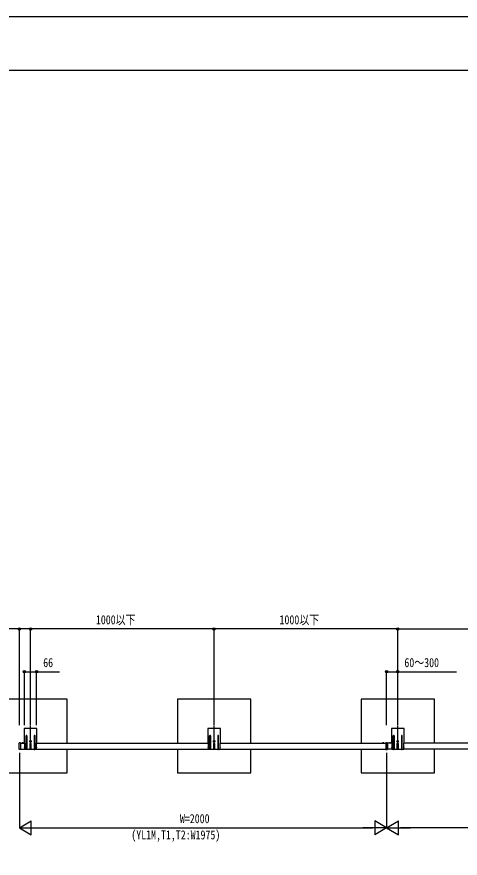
# Model space of a CAD drawing. Units: millimetres, scale not verified. Extents: x -6308 to 6308, y -4455 to 4455.
# Drawn here: x -3532 to -1118, y -128 to 4455 of the extents above; entities that cross this region are included whole.
import ezdxf
from ezdxf.enums import TextEntityAlignment as Align

# ---------------------------------------------------------------- set-up
doc = ezdxf.new("R2010")
doc.units = ezdxf.units.MM
doc.header["$LTSCALE"] = 20
for name, color, linetype in [('0-3_YKK_12', 2, 'Continuous'), ('0-4_YKK_A1', 4, 'Continuous'), ('0-5_YKK_D', 6, 'Continuous'), ('0-6_YKK_ZWAK', 7, 'Continuous')]:
    doc.layers.add(name, color=color, linetype=linetype)
doc.styles.add('ＭＳ ゴシック', font='')
doc.styles.get('ＭＳ ゴシック').set_extended_font_data('MS Gothic')

msp = doc.modelspace()

# ---------------------------------------------------------------- linework, layer by layer
at = {"layer": '0-3_YKK_12'}
for p, q in [((-3457.47, 498.1), (-3457.47, 593.1)), ((-2457.57, 498.1), (-2457.57, 593.1)), ((-1457.57, 498.1), (-1457.57, 593.1)), ((-1518.07, 503.3), (-1518.07, 460.9))]:
    msp.add_line(p, q, dxfattribs=at)
at = {"layer": '0-4_YKK_A1'}
for p, q in [((-3492.47, 576.6), (-3492.47, 500.1)), ((-3423.97, 578.1), (-3490.97, 578.1)), ((-3422.47, 500.1), (-3422.47, 576.6)), ((-2492.57, 576.6), (-2492.57, 500.1)), ((-2424.07, 578.1), (-2491.07, 578.1)), ((-2422.57, 500.1), (-2422.57, 576.6)), ((-1492.57, 576.6), (-1492.57, 500.1)), ((-1424.07, 578.1), (-1491.07, 578.1)), ((-1422.57, 500.1), (-1422.57, 576.6)), ((-3481.97, 464.6), (-3481.97, 537.6)), ((-3476.97, 537.6), (-3476.97, 464.6)), ((-3463.72, 508.1), (-3451.22, 508.1)), ((-3458.72, 507.68), (-3459.55, 507.68)), ((-3456.23, 508.51), (-3455.4, 508.51)), ((-3437.97, 537.6), (-3437.97, 464.6)), ((-3432.97, 464.6), (-3432.97, 537.6)), ((-2482.07, 464.6), (-2482.07, 537.6)), ((-2477.07, 537.6), (-2477.07, 464.6)), ((-2463.82, 508.1), (-2451.32, 508.1)), ((-2458.82, 507.68), (-2459.65, 507.68)), ((-2456.33, 508.51), (-2455.5, 508.51)), ((-2438.07, 537.6), (-2438.07, 464.6)), ((-2433.07, 464.6), (-2433.07, 537.6)), ((-1482.07, 464.6), (-1482.07, 537.6)), ((-1477.07, 537.6), (-1477.07, 464.6)), ((-1463.82, 508.1), (-1451.32, 508.1)), ((-1458.82, 507.68), (-1459.65, 507.68)), ((-1456.33, 508.51), (-1455.5, 508.51)), ((-1438.07, 537.6), (-1438.07, 464.6)), ((-1433.07, 464.6), (-1433.07, 537.6)), ((-3520.07, 465.28), (-3520.07, 498.92)), ((-3512.39, 500.33), (-3519.13, 499.92)), ((-3512.39, 463.87), (-3519.13, 464.28)), ((-3512.07, 500.03), (-3512.07, 499.35)), ((-3512.07, 499.35), (-3512.07, 464.85)), ((-3512.07, 498.1), (-3490.47, 498.1)), ((-3512.07, 466.1), (-3490.47, 466.1)), ((-3512.07, 464.85), (-3512.07, 464.17)), ((-3505.27, 498.61), (-3495.87, 498.61)), ((-3505.27, 498.1), (-3505.27, 498.61)), ((-3505.27, 498.1), (-3495.87, 498.1)), ((-3502.57, 498.1), (-3498.57, 498.1)), ((-3495.87, 498.1), (-3495.87, 498.61)), ((-3490.47, 498.1), (-3492.47, 500.1)), ((-3490.47, 498.1), (-3490.47, 494.56)), ((-3490.47, 493.64), (-3490.47, 475.56)), ((-3490.47, 474.64), (-3490.47, 464.6)), ((-3490.47, 464.6), (-3481.97, 464.6)), ((-3477.97, 463.6), (-3480.97, 463.6)), ((-3476.97, 464.6), (-3459.97, 464.6)), ((-3459.97, 464.6), (-3459.97, 496.8)), ((-3455.97, 463.6), (-3458.97, 463.6)), ((-3454.97, 496.8), (-3454.97, 464.6)), ((-3454.97, 464.6), (-3437.97, 464.6)), ((-3436.97, 463.6), (-3433.97, 463.6)), ((-3432.97, 464.6), (-3424.47, 464.6)), ((-3422.47, 500.1), (-3424.47, 498.1)), ((-3424.47, 498.1), (-2490.57, 498.1)), ((-3424.47, 494.56), (-3424.47, 498.1)), ((-3424.47, 475.56), (-3424.47, 493.64)), ((-3424.47, 464.6), (-3424.47, 474.64)), ((-3424.47, 466.1), (-2490.57, 466.1)), ((-2490.57, 498.1), (-2492.57, 500.1)), ((-2490.57, 498.1), (-2490.57, 494.56)), ((-2490.57, 493.64), (-2490.57, 475.56)), ((-2490.57, 474.64), (-2490.57, 464.6)), ((-2490.57, 464.6), (-2482.07, 464.6)), ((-2478.07, 463.6), (-2481.07, 463.6)), ((-2477.07, 464.6), (-2460.07, 464.6)), ((-2460.07, 464.6), (-2460.07, 496.8)), ((-2456.07, 463.6), (-2459.07, 463.6)), ((-2455.07, 496.8), (-2455.07, 464.6)), ((-2455.07, 464.6), (-2438.07, 464.6)), ((-2437.07, 463.6), (-2434.07, 463.6)), ((-2433.07, 464.6), (-2424.57, 464.6)), ((-2422.57, 500.1), (-2424.57, 498.1)), ((-2424.57, 498.1), (-1522.57, 498.1)), ((-2424.57, 494.56), (-2424.57, 498.1)), ((-2424.57, 475.56), (-2424.57, 493.64)), ((-2424.57, 464.6), (-2424.57, 474.64)), ((-2424.57, 466.1), (-1522.57, 466.1)), ((-1540.77, 498.61), (-1531.37, 498.61)), ((-1540.77, 498.1), (-1540.77, 498.61)), ((-1540.77, 498.1), (-1531.37, 498.1)), ((-1538.07, 498.1), (-1534.07, 498.1)), ((-1531.37, 498.1), (-1531.37, 498.61)), ((-1522.57, 499.89), (-1522.57, 499.09)), ((-1518.07, 500.35), (-1522.38, 500.09)), ((-1522.38, 464.11), (-1518.07, 463.85)), ((-1518.07, 499.35), (-1518.07, 464.85)), ((-1518.07, 463.85), (-1518.07, 464.85)), ((-1513.76, 464.11), (-1518.07, 463.85)), ((-1490.57, 498.1), (-1513.57, 498.1)), ((-1490.57, 466.1), (-1513.57, 466.1)), ((-1513.57, 465.11), (-1513.57, 464.31)), ((-1495.37, 498.61), (-1504.77, 498.61)), ((-1504.77, 498.1), (-1504.77, 498.61)), ((-1495.37, 498.1), (-1504.77, 498.1)), ((-1502.17, 500.25), (-1501.22, 498.31)), ((-1498.07, 498.1), (-1502.07, 498.1)), ((-1497.97, 500.25), (-1498.92, 498.31)), ((-1495.37, 498.1), (-1495.37, 498.61)), ((-1490.57, 498.1), (-1492.57, 500.1)), ((-1490.57, 498.1), (-1490.57, 494.56)), ((-1490.57, 493.64), (-1490.57, 475.56)), ((-1490.57, 474.64), (-1490.57, 464.6)), ((-1490.57, 464.6), (-1482.07, 464.6)), ((-1478.07, 463.6), (-1481.07, 463.6)), ((-1477.07, 464.6), (-1460.07, 464.6)), ((-1460.07, 464.6), (-1460.07, 496.8)), ((-1456.07, 463.6), (-1459.07, 463.6)), ((-1455.07, 496.8), (-1455.07, 464.6)), ((-1455.07, 464.6), (-1438.07, 464.6)), ((-1437.07, 463.6), (-1434.07, 463.6)), ((-1433.07, 464.6), (-1424.57, 464.6)), ((-1422.57, 500.1), (-1424.57, 498.1)), ((-490.57, 498.1), (-1424.57, 498.1)), ((-1424.57, 494.56), (-1424.57, 498.1)), ((-1424.57, 475.56), (-1424.57, 493.64)), ((-1424.57, 464.6), (-1424.57, 474.64)), ((-490.57, 466.1), (-1424.57, 466.1))]:
    msp.add_line(p, q, dxfattribs=at)
for points in [[(-3257.47, 498.1), (-3257.47, 737.1), (-3657.47, 737.1), (-3657.47, 337.1), (-3257.47, 337.1), (-3257.47, 466.1)], [(-2257.57, 498.1), (-2257.57, 737.1), (-2657.57, 737.1), (-2657.57, 498.1)], [(-1257.57, 498.1), (-1257.57, 737.1), (-1657.57, 737.1), (-1657.57, 498.1)], [(-3459.55, 507.68), (-3459.55, 508.51), (-3458.72, 508.51)], [(-3457.89, 509.34), (-3457.89, 510.17), (-3457.06, 510.17), (-3457.06, 509.34)], [(-3457.06, 506.85), (-3457.06, 506.02), (-3457.89, 506.02), (-3457.89, 506.85)], [(-3455.4, 508.51), (-3455.4, 507.68), (-3456.23, 507.68)], [(-2459.65, 507.68), (-2459.65, 508.51), (-2458.82, 508.51)], [(-2457.99, 509.34), (-2457.99, 510.17), (-2457.16, 510.17), (-2457.16, 509.34)], [(-2457.16, 506.85), (-2457.16, 506.02), (-2457.99, 506.02), (-2457.99, 506.85)], [(-2455.5, 508.51), (-2455.5, 507.68), (-2456.33, 507.68)], [(-1459.65, 507.68), (-1459.65, 508.51), (-1458.82, 508.51)], [(-1457.99, 509.34), (-1457.99, 510.17), (-1457.16, 510.17), (-1457.16, 509.34)], [(-1457.16, 506.85), (-1457.16, 506.02), (-1457.99, 506.02), (-1457.99, 506.85)], [(-1455.5, 508.51), (-1455.5, 507.68), (-1456.33, 507.68)], [(-3502.67, 500.25), (-3501.72, 498.31), (-3500.57, 497.69)], [(-3498.47, 500.25), (-3499.42, 498.31), (-3500.57, 497.69)], [(-2657.57, 466.1), (-2657.57, 337.1), (-2257.57, 337.1), (-2257.57, 466.1)], [(-1657.57, 466.1), (-1657.57, 337.1), (-1257.57, 337.1), (-1257.57, 466.1)], [(-1538.17, 500.25), (-1537.22, 498.31), (-1536.07, 497.69)], [(-1533.97, 500.25), (-1534.92, 498.31), (-1536.07, 497.69)], [(-1522.57, 499.09), (-1522.57, 465.11), (-1522.57, 464.31)], [(-1518.07, 499.35), (-1518.07, 500.35), (-1513.76, 500.09)], [(-1513.57, 499.89), (-1513.57, 499.09), (-1513.57, 465.11)]]:
    msp.add_lwpolyline(points, dxfattribs=at)
for centre in [(-3457.47, 508.1), (-2457.57, 508.1), (-1457.57, 508.1)]:
    msp.add_circle(centre, 4.25, dxfattribs=at)
for centre, radius, start, end in [((-3490.97, 576.6), 1.5, 90, 180), ((-3423.97, 576.6), 1.5, 0, 90), ((-2491.07, 576.6), 1.5, 90, 180), ((-2424.07, 576.6), 1.5, 0, 90), ((-1491.07, 576.6), 1.5, 90, 180), ((-1424.07, 576.6), 1.5, 0, 90), ((-3479.47, 537.6), 2.5, 0, 180), ((-3458.72, 509.34), 0.83, 270, 0), ((-3458.72, 506.85), 0.83, 0, 90), ((-3456.23, 509.34), 0.83, 180, 270), ((-3456.23, 506.85), 0.83, 90, 180), ((-3435.47, 537.6), 2.5, 0, 180), ((-2479.57, 537.6), 2.5, 0, 180), ((-2458.82, 509.34), 0.83, 270, 0), ((-2458.82, 506.85), 0.83, 0, 90), ((-2456.33, 509.34), 0.83, 180, 270), ((-2456.33, 506.85), 0.83, 90, 180), ((-2435.57, 537.6), 2.5, 0, 180), ((-1479.57, 537.6), 2.5, 0, 180), ((-1458.82, 509.34), 0.83, 270, 0), ((-1458.82, 506.85), 0.83, 0, 90), ((-1456.33, 509.34), 0.83, 180, 270), ((-1456.33, 506.85), 0.83, 90, 180), ((-1435.57, 537.6), 2.5, 0, 180), ((-3519.07, 498.92), 1, 93.5, 180), ((-3519.07, 465.28), 1, 180, 266.5), ((-3512.37, 500.03), 0.3, 0, 93.5), ((-3512.37, 464.17), 0.3, 266.5, 0), ((-3500.57, 494.05), 6.55, 44.12696, 135.87304), ((-3490.67, 494.1), 0.5, 293.57818, 66.42182), ((-3490.67, 475.1), 0.5, 293.57818, 66.42182), ((-3480.97, 464.6), 1, 180, 270), ((-3477.97, 464.6), 1, 270, 0), ((-3457.47, 496.8), 2.5, 0, 180), ((-3458.97, 464.6), 1, 180, 270), ((-3455.97, 464.6), 1, 270, 0), ((-3436.97, 464.6), 1, 180, 270), ((-3433.97, 464.6), 1, 270, 0), ((-3424.27, 494.1), 0.5, 113.57818, 246.42182), ((-3424.27, 475.1), 0.5, 113.57818, 246.42182), ((-2490.77, 494.1), 0.5, 293.57818, 66.42182), ((-2490.77, 475.1), 0.5, 293.57818, 66.42182), ((-2481.07, 464.6), 1, 180, 270), ((-2478.07, 464.6), 1, 270, 0), ((-2457.57, 496.8), 2.5, 0, 180), ((-2459.07, 464.6), 1, 180, 270), ((-2456.07, 464.6), 1, 270, 0), ((-2437.07, 464.6), 1, 180, 270), ((-2434.07, 464.6), 1, 270, 0), ((-2424.37, 494.1), 0.5, 113.57818, 246.42182), ((-2424.37, 475.1), 0.5, 113.57818, 246.42182), ((-1536.07, 494.05), 6.55, 44.12696, 135.87304), ((-1522.37, 499.89), 0.2, 93.5, 180), ((-1522.37, 464.31), 0.2, 180, 266.5), ((-1513.77, 499.89), 0.2, 0, 86.5), ((-1513.77, 464.31), 0.2, 273.5, 0), ((-1500.07, 494.05), 6.55, 44.12696, 135.87304), ((-1490.77, 494.1), 0.5, 293.57818, 66.42182), ((-1490.77, 475.1), 0.5, 293.57818, 66.42182), ((-1481.07, 464.6), 1, 180, 270), ((-1478.07, 464.6), 1, 270, 0), ((-1457.57, 496.8), 2.5, 0, 180), ((-1459.07, 464.6), 1, 180, 270), ((-1456.07, 464.6), 1, 270, 0), ((-1437.07, 464.6), 1, 180, 270), ((-1434.07, 464.6), 1, 270, 0), ((-1424.37, 494.1), 0.5, 113.57818, 246.42182), ((-1424.37, 475.1), 0.5, 113.57818, 246.42182)]:
    msp.add_arc(centre, radius, start, end, dxfattribs=at)
at = {"layer": '0-5_YKK_D'}
for p, q in [((-3518.07, 596.1), (-3518.07, 1121.4)), ((-3457.47, 596.1), (-3457.47, 1121.4)), ((-3457.47, 596.1), (-3457.47, 1121.4)), ((-2457.57, 1120.4), (-3457.47, 1120.4)), ((-2457.57, 596.1), (-2457.57, 1121.4)), ((-2457.57, 596.1), (-2457.57, 1121.4)), ((-1457.57, 1120.4), (-2457.57, 1120.4)), ((-1457.57, 596.1), (-1457.57, 1121.4)), ((-1457.57, 596.1), (-1457.57, 1121.4)), ((-1457.57, 1120.4), (-457.57, 1120.4)), ((-3490.47, 596.1), (-3490.47, 888.1)), ((-3424.47, 596.1), (-3424.47, 888.1)), ((-1518.07, 596.1), (-1518.07, 888.1)), ((-1457.57, 596.1), (-1457.57, 888.1)), ((-3518.07, 446.1), (-3518.07, 36.1)), ((-1518.07, 446.1), (-1518.07, 36.1)), ((-1518.07, 446.1), (-1518.07, 36.1)), ((-3518.07, 37.1), (-3453.12, 74.6)), ((-3453.12, -0.4), (-3453.12, 74.6)), ((-1518.07, 37.1), (-1583.02, 74.6)), ((-1583.02, 74.6), (-1583.02, -0.4)), ((-1518.07, 37.1), (-1453.12, 74.6)), ((-1453.12, -0.4), (-1453.12, 74.6)), ((-3518.07, 37.1), (-3453.12, -0.4)), ((-3518.07, 37.1), (-3388.17, 37.1)), ((-3443.07, 37.1), (-1593.07, 37.1)), ((-1518.07, 37.1), (-1647.97, 37.1)), ((-1518.07, 37.1), (-1583.02, -0.4)), ((-1518.07, 37.1), (-1453.12, -0.4)), ((-1518.07, 37.1), (-1388.17, 37.1)), ((406.93, 37.1), (-1443.07, 37.1))]:
    msp.add_line(p, q, dxfattribs=at)
for points in [[(-3457.47, 1120.4), (-3518.07, 1120.4), (-3863.67, 1120.4)], [(-3490.47, 887.1), (-3424.47, 887.1), (-3298.77, 887.1)], [(-1518.07, 887.1), (-1457.57, 887.1), (-1137.47, 887.1)]]:
    msp.add_lwpolyline(points, dxfattribs=at)
for centre in [(-3518.07, 1120.4), (-3457.47, 1120.4), (-3457.47, 1120.4), (-2457.57, 1120.4), (-2457.57, 1120.4), (-1457.57, 1120.4), (-1457.57, 1120.4), (-3490.47, 887.1), (-3424.47, 887.1), (-1518.07, 887.1), (-1457.57, 887.1)]:
    msp.add_circle(centre, 6.38, dxfattribs=at)
at = {"layer": '0-6_YKK_ZWAK'}
msp.add_line((5842.53, 4162.5), (-5857.47, 4162.5), dxfattribs=at)
msp.add_lwpolyline([(-6307.5, -4455), (6307.5, -4455), (6307.5, 4455), (-6307.5, 4455)], close=True, dxfattribs=at)

# ---------------------------------------------------------------- texts
at = {"layer": '0-5_YKK_D', "style": 'ＭＳ ゴシック', "width": 0.8}
for s, p in [('1000以下', (-3101.52, 1130.9)), ('1000以下', (-2101.57, 1130.9)), ('66', (-3388.47, 897.6)), ('60～300', (-1421.57, 897.6)), ('W=2000', (-2644.07, 47.6)), ('(YL1M,T1,T2:W1975)', (-2908.67, -40.9))]:
    msp.add_text(s, height=49.49, dxfattribs=at).set_placement(p, align=Align.BOTTOM_LEFT)

doc.saveas('drawing.dxf')
